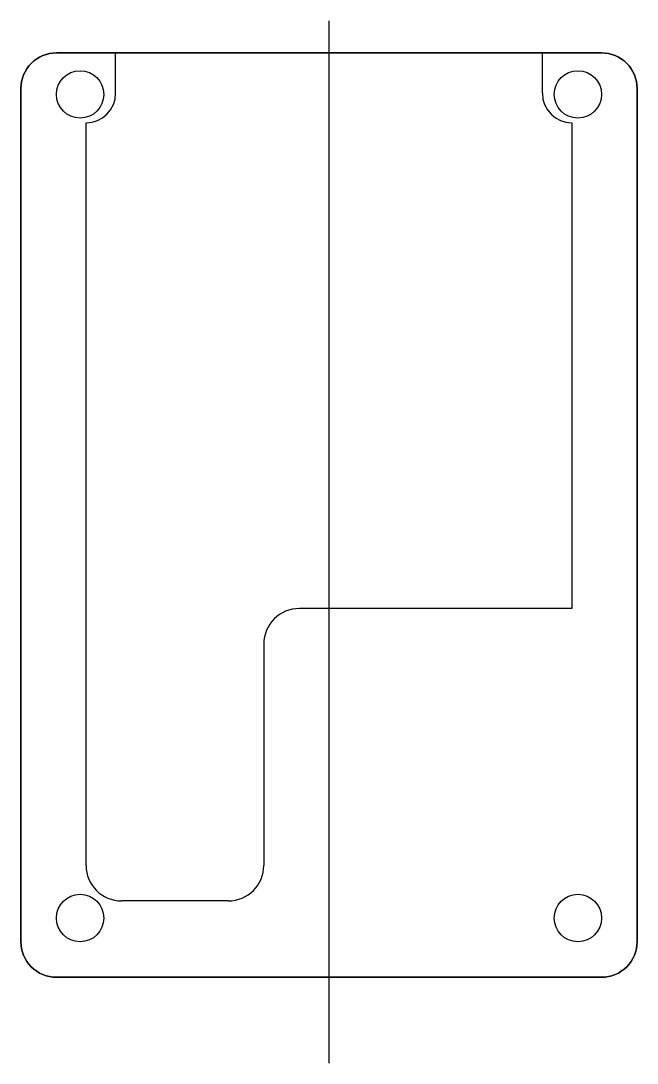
# Model space of a CAD drawing. Header units: millimetres. Extents: x 5.5 to 57.5, y -89.7 to -1.8.
import ezdxf

# ---------------------------------------------------------------- set-up
doc = ezdxf.new("R2010")
doc.units = ezdxf.units.MM
doc.header["$MEASUREMENT"] = 0
doc.layers.get('0').update_dxf_attribs({"true_color": 0xffffff})

msp = doc.modelspace()

# ---------------------------------------------------------------- linework, layer by layer
for p, q in [((31.5, -1.793), (31.5, -89.747)), ((13.5, -7.891), (13.5, -4.5)), ((49.5, -7.891), (49.5, -4.5)), ((11, -51.391), (11, -10.391)), ((11, -10.391), (11, -10.391)), ((52, -10.391), (52, -51.383)), ((52, -10.391), (52, -10.391)), ((11, -73.058), (11, -51.391)), ((52, -51.383), (29, -51.383)), ((26, -54.383), (26, -73.058)), ((23, -76.058), (14, -76.058))]:
    msp.add_line(p, q)
for points in [[(5.5, -7.5, -0.414214), (8.5, -4.5), (54.5, -4.5, -0.414214), (57.5, -7.5), (57.5, -79.5, -0.414214), (54.5, -82.5), (8.5, -82.5, -0.414214), (5.5, -79.5)], [(8.5, -82.5), (54.5, -82.5, 0.414214), (57.5, -79.5), (57.5, -7.5, 0.414214), (54.5, -4.5), (8.5, -4.5, 0.414214), (5.5, -7.5), (5.5, -79.5, 0.414214)]]:
    msp.add_lwpolyline(points, format="xyb", close=True)
for centre in [(10.5, -8), (10.5, -8), (52.5, -8), (52.5, -8), (10.5, -77.5), (10.5, -77.5), (52.5, -77.5), (52.5, -77.5)]:
    msp.add_circle(centre, 2)
for centre, radius, start, end in [((11, -7.891), 2.5, 270, 0), ((52, -7.891), 2.5, 180, 270), ((29, -54.383), 3, 90, 180), ((14, -73.058), 3, 180, 270), ((23, -73.058), 3, 270, 0)]:
    msp.add_arc(centre, radius, start, end)

doc.saveas('drawing.dxf')
